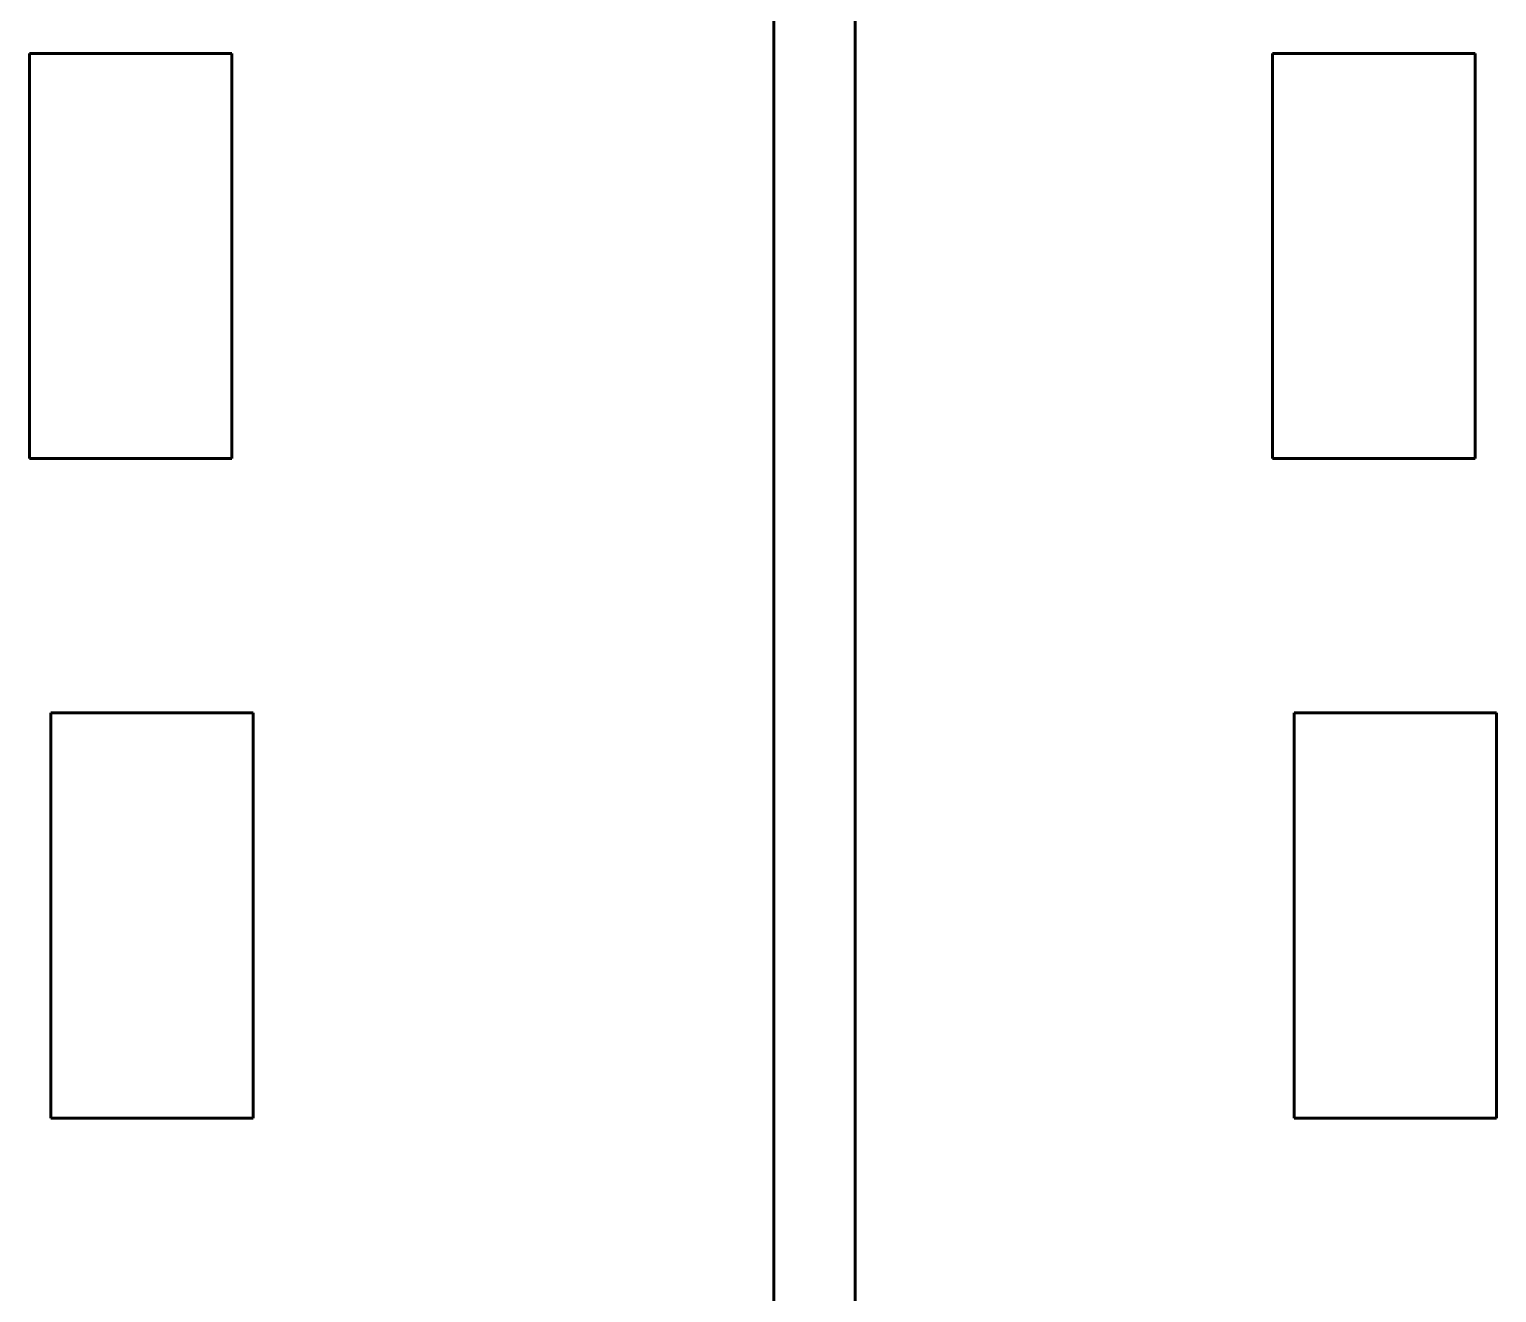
# Model space of a CAD drawing. Extents: x 0 to 297, y 0 to 292.
# Drawn here: x 209.5 to 218.56, y 78.75 to 86.55 of the extents above; entities that cross this region are included whole.
import ezdxf

# ---------------------------------------------------------------- set-up
doc = ezdxf.new("R2010")
doc.units = 0
doc.header["$MEASUREMENT"] = 0
doc.linetypes.add('K5LT_BASIC', pattern=[0])
doc.layers.add('Системный слой', color=7, linetype='Continuous')

# ---------------------------------------------------------------- blocks, each defined once
blk = doc.blocks.new('*U')
at = {"layer": 'Системный слой', "linetype": 'K5LT_BASIC', "lineweight": 60}
for p, q in [((210.7547, 86.3977), (209.5047, 86.3977)), ((209.5047, 86.3977), (209.5047, 83.8977)), ((210.7547, 83.8977), (210.7547, 86.3977)), ((218.4276, 86.3977), (217.1776, 86.3977)), ((217.1776, 86.3977), (217.1776, 83.8977)), ((218.4276, 83.8977), (218.4276, 86.3977)), ((209.5047, 83.8977), (210.7547, 83.8977)), ((217.1776, 83.8977), (218.4276, 83.8977)), ((210.887, 82.3291), (209.637, 82.3291)), ((209.637, 82.3291), (209.637, 79.8291)), ((210.887, 79.8291), (210.887, 82.3291)), ((218.5599, 82.3291), (217.3099, 82.3291)), ((217.3099, 82.3291), (217.3099, 79.8291)), ((218.5599, 79.8291), (218.5599, 82.3291)), ((209.637, 79.8291), (210.887, 79.8291)), ((217.3099, 79.8291), (218.5599, 79.8291))]:
    blk.add_line(p, q, dxfattribs=at)

msp = doc.modelspace()

# ---------------------------------------------------------------- linework, layer by layer
at = {"layer": 'Системный слой', "linetype": 'K5LT_BASIC', "lineweight": 60}
for p, q in [((214.1001, 71.1064), (214.1001, 91.1064)), ((214.6001, 71.1061), (214.6001, 91.1064)), ((214.1001, 84.1061), (214.1001, 71.1064)), ((214.6001, 71.1061), (214.6001, 84.1061))]:
    msp.add_line(p, q, dxfattribs=at)

# ---------------------------------------------------------------- block references
at = {"layer": 'Системный слой'}
msp.add_blockref('*U', (0, 0), dxfattribs=at)
msp.add_blockref('*U', (0, 0), dxfattribs=at)
msp.add_blockref('*U', (0, 0), dxfattribs=at)
msp.add_blockref('*U', (0, 0), dxfattribs=at)
msp.add_blockref('*U', (0, 0), dxfattribs=at)
msp.add_blockref('*U', (0, 0), dxfattribs=at)
msp.add_blockref('*U', (0, 0), dxfattribs=at)
msp.add_blockref('*U', (0, 0), dxfattribs=at)
msp.add_blockref('*U', (0, 0), dxfattribs=at)
msp.add_blockref('*U', (0, 0), dxfattribs=at)
msp.add_blockref('*U', (0, 0), dxfattribs=at)
msp.add_blockref('*U', (0, 0), dxfattribs=at)
msp.add_blockref('*U', (0, 0), dxfattribs=at)
msp.add_blockref('*U', (0, 0), dxfattribs=at)
msp.add_blockref('*U', (0, 0), dxfattribs=at)
msp.add_blockref('*U', (0, 0), dxfattribs=at)
msp.add_blockref('*U', (0, 0), dxfattribs=at)
msp.add_blockref('*U', (0, 0), dxfattribs=at)
msp.add_blockref('*U', (0, 0), dxfattribs=at)
msp.add_blockref('*U', (0, 0), dxfattribs=at)
msp.add_blockref('*U', (0, 0), dxfattribs=at)
msp.add_blockref('*U', (0, 0), dxfattribs=at)
msp.add_blockref('*U', (0, 0), dxfattribs=at)
msp.add_blockref('*U', (0, 0), dxfattribs=at)
msp.add_blockref('*U', (0, 0), dxfattribs=at)
msp.add_blockref('*U', (0, 0), dxfattribs=at)
msp.add_blockref('*U', (0, 0), dxfattribs=at)
msp.add_blockref('*U', (0, 0), dxfattribs=at)
msp.add_blockref('*U', (0, 0), dxfattribs=at)
msp.add_blockref('*U', (0, 0), dxfattribs=at)
msp.add_blockref('*U', (0, 0), dxfattribs=at)
msp.add_blockref('*U', (0, 0), dxfattribs=at)
msp.add_blockref('*U', (0, 0), dxfattribs=at)
msp.add_blockref('*U', (0, 0), dxfattribs=at)
msp.add_blockref('*U', (0, 0), dxfattribs=at)
msp.add_blockref('*U', (0, 0), dxfattribs=at)
msp.add_blockref('*U', (0, 0), dxfattribs=at)
msp.add_blockref('*U', (0, 0), dxfattribs=at)
msp.add_blockref('*U', (0, 0), dxfattribs=at)
msp.add_blockref('*U', (0, 0), dxfattribs=at)
msp.add_blockref('*U', (0, 0), dxfattribs=at)
msp.add_blockref('*U', (0, 0), dxfattribs=at)
msp.add_blockref('*U', (0, 0), dxfattribs=at)
msp.add_blockref('*U', (0, 0), dxfattribs=at)
msp.add_blockref('*U', (0, 0), dxfattribs=at)
msp.add_blockref('*U', (0, 0), dxfattribs=at)
msp.add_blockref('*U', (0, 0), dxfattribs=at)
msp.add_blockref('*U', (0, 0), dxfattribs=at)
msp.add_blockref('*U', (0, 0), dxfattribs=at)
msp.add_blockref('*U', (0, 0), dxfattribs=at)
msp.add_blockref('*U', (0, 0), dxfattribs=at)
msp.add_blockref('*U', (0, 0), dxfattribs=at)
msp.add_blockref('*U', (0, 0), dxfattribs=at)
msp.add_blockref('*U', (0, 0), dxfattribs=at)
msp.add_blockref('*U', (0, 0), dxfattribs=at)
msp.add_blockref('*U', (0, 0), dxfattribs=at)
msp.add_blockref('*U', (0, 0), dxfattribs=at)
msp.add_blockref('*U', (0, 0), dxfattribs=at)
msp.add_blockref('*U', (0, 0), dxfattribs=at)
msp.add_blockref('*U', (0, 0), dxfattribs=at)
msp.add_blockref('*U', (0, 0), dxfattribs=at)
msp.add_blockref('*U', (0, 0), dxfattribs=at)
msp.add_blockref('*U', (0, 0), dxfattribs=at)
msp.add_blockref('*U', (0, 0), dxfattribs=at)
msp.add_blockref('*U', (0, 0), dxfattribs=at)
msp.add_blockref('*U', (0, 0), dxfattribs=at)
msp.add_blockref('*U', (0, 0), dxfattribs=at)
msp.add_blockref('*U', (0, 0), dxfattribs=at)
msp.add_blockref('*U', (0, 0), dxfattribs=at)
msp.add_blockref('*U', (0, 0), dxfattribs=at)
msp.add_blockref('*U', (0, 0), dxfattribs=at)
msp.add_blockref('*U', (0, 0), dxfattribs=at)
msp.add_blockref('*U', (0, 0), dxfattribs=at)
msp.add_blockref('*U', (0, 0), dxfattribs=at)
msp.add_blockref('*U', (0, 0), dxfattribs=at)
msp.add_blockref('*U', (0, 0), dxfattribs=at)
msp.add_blockref('*U', (0, 0), dxfattribs=at)
msp.add_blockref('*U', (0, 0), dxfattribs=at)
msp.add_blockref('*U', (0, 0), dxfattribs=at)
msp.add_blockref('*U', (0, 0), dxfattribs=at)
msp.add_blockref('*U', (0, 0), dxfattribs=at)
msp.add_blockref('*U', (0, 0), dxfattribs=at)
msp.add_blockref('*U', (0, 0), dxfattribs=at)
msp.add_blockref('*U', (0, 0), dxfattribs=at)
msp.add_blockref('*U', (0, 0), dxfattribs=at)
msp.add_blockref('*U', (0, 0), dxfattribs=at)
msp.add_blockref('*U', (0, 0), dxfattribs=at)
msp.add_blockref('*U', (0, 0), dxfattribs=at)
msp.add_blockref('*U', (0, 0), dxfattribs=at)
msp.add_blockref('*U', (0, 0), dxfattribs=at)
msp.add_blockref('*U', (0, 0), dxfattribs=at)
msp.add_blockref('*U', (0, 0), dxfattribs=at)
msp.add_blockref('*U', (0, 0), dxfattribs=at)
msp.add_blockref('*U', (0, 0), dxfattribs=at)
msp.add_blockref('*U', (0, 0), dxfattribs=at)
msp.add_blockref('*U', (0, 0), dxfattribs=at)
msp.add_blockref('*U', (0, 0), dxfattribs=at)
msp.add_blockref('*U', (0, 0), dxfattribs=at)
msp.add_blockref('*U', (0, 0), dxfattribs=at)
msp.add_blockref('*U', (0, 0), dxfattribs=at)
msp.add_blockref('*U', (0, 0), dxfattribs=at)
msp.add_blockref('*U', (0, 0), dxfattribs=at)
msp.add_blockref('*U', (0, 0), dxfattribs=at)
msp.add_blockref('*U', (0, 0), dxfattribs=at)
msp.add_blockref('*U', (0, 0), dxfattribs=at)
msp.add_blockref('*U', (0, 0), dxfattribs=at)
msp.add_blockref('*U', (0, 0), dxfattribs=at)
msp.add_blockref('*U', (0, 0), dxfattribs=at)
msp.add_blockref('*U', (0, 0), dxfattribs=at)
msp.add_blockref('*U', (0, 0), dxfattribs=at)
msp.add_blockref('*U', (0, 0), dxfattribs=at)
msp.add_blockref('*U', (0, 0), dxfattribs=at)
msp.add_blockref('*U', (0, 0), dxfattribs=at)
msp.add_blockref('*U', (0, 0), dxfattribs=at)
msp.add_blockref('*U', (0, 0), dxfattribs=at)
msp.add_blockref('*U', (0, 0), dxfattribs=at)
msp.add_blockref('*U', (0, 0), dxfattribs=at)
msp.add_blockref('*U', (0, 0), dxfattribs=at)
msp.add_blockref('*U', (0, 0), dxfattribs=at)
msp.add_blockref('*U', (0, 0), dxfattribs=at)
msp.add_blockref('*U', (0, 0), dxfattribs=at)
msp.add_blockref('*U', (0, 0), dxfattribs=at)
msp.add_blockref('*U', (0, 0), dxfattribs=at)
msp.add_blockref('*U', (0, 0), dxfattribs=at)
msp.add_blockref('*U', (0, 0), dxfattribs=at)
msp.add_blockref('*U', (0, 0), dxfattribs=at)
msp.add_blockref('*U', (0, 0), dxfattribs=at)
msp.add_blockref('*U', (0, 0), dxfattribs=at)
msp.add_blockref('*U', (0, 0), dxfattribs=at)
msp.add_blockref('*U', (0, 0), dxfattribs=at)
msp.add_blockref('*U', (0, 0), dxfattribs=at)
msp.add_blockref('*U', (0, 0), dxfattribs=at)
msp.add_blockref('*U', (0, 0), dxfattribs=at)
msp.add_blockref('*U', (0, 0), dxfattribs=at)
msp.add_blockref('*U', (0, 0), dxfattribs=at)
msp.add_blockref('*U', (0, 0), dxfattribs=at)
msp.add_blockref('*U', (0, 0), dxfattribs=at)
msp.add_blockref('*U', (0, 0), dxfattribs=at)
msp.add_blockref('*U', (0, 0), dxfattribs=at)
msp.add_blockref('*U', (0, 0), dxfattribs=at)
msp.add_blockref('*U', (0, 0), dxfattribs=at)
msp.add_blockref('*U', (0, 0), dxfattribs=at)
msp.add_blockref('*U', (0, 0), dxfattribs=at)
msp.add_blockref('*U', (0, 0), dxfattribs=at)
msp.add_blockref('*U', (0, 0), dxfattribs=at)
msp.add_blockref('*U', (0, 0), dxfattribs=at)
msp.add_blockref('*U', (0, 0), dxfattribs=at)
msp.add_blockref('*U', (0, 0), dxfattribs=at)
msp.add_blockref('*U', (0, 0), dxfattribs=at)
msp.add_blockref('*U', (0, 0), dxfattribs=at)
msp.add_blockref('*U', (0, 0), dxfattribs=at)
msp.add_blockref('*U', (0, 0), dxfattribs=at)
msp.add_blockref('*U', (0, 0), dxfattribs=at)
msp.add_blockref('*U', (0, 0), dxfattribs=at)
msp.add_blockref('*U', (0, 0), dxfattribs=at)
msp.add_blockref('*U', (0, 0), dxfattribs=at)
msp.add_blockref('*U', (0, 0), dxfattribs=at)
msp.add_blockref('*U', (0, 0), dxfattribs=at)
msp.add_blockref('*U', (0, 0), dxfattribs=at)
msp.add_blockref('*U', (0, 0), dxfattribs=at)
msp.add_blockref('*U', (0, 0), dxfattribs=at)
msp.add_blockref('*U', (0, 0), dxfattribs=at)
msp.add_blockref('*U', (0, 0), dxfattribs=at)
msp.add_blockref('*U', (0, 0), dxfattribs=at)
msp.add_blockref('*U', (0, 0), dxfattribs=at)
msp.add_blockref('*U', (0, 0), dxfattribs=at)
msp.add_blockref('*U', (0, 0), dxfattribs=at)
msp.add_blockref('*U', (0, 0), dxfattribs=at)
msp.add_blockref('*U', (0, 0), dxfattribs=at)
msp.add_blockref('*U', (0, 0), dxfattribs=at)
msp.add_blockref('*U', (0, 0), dxfattribs=at)
msp.add_blockref('*U', (0, 0), dxfattribs=at)
msp.add_blockref('*U', (0, 0), dxfattribs=at)
msp.add_blockref('*U', (0, 0), dxfattribs=at)
msp.add_blockref('*U', (0, 0), dxfattribs=at)
msp.add_blockref('*U', (0, 0), dxfattribs=at)
msp.add_blockref('*U', (0, 0), dxfattribs=at)
msp.add_blockref('*U', (0, 0), dxfattribs=at)
msp.add_blockref('*U', (0, 0), dxfattribs=at)
msp.add_blockref('*U', (0, 0), dxfattribs=at)
msp.add_blockref('*U', (0, 0), dxfattribs=at)
msp.add_blockref('*U', (0, 0), dxfattribs=at)
msp.add_blockref('*U', (0, 0), dxfattribs=at)
msp.add_blockref('*U', (0, 0), dxfattribs=at)
msp.add_blockref('*U', (0, 0), dxfattribs=at)
msp.add_blockref('*U', (0, 0), dxfattribs=at)
msp.add_blockref('*U', (0, 0), dxfattribs=at)
msp.add_blockref('*U', (0, 0), dxfattribs=at)
msp.add_blockref('*U', (0, 0), dxfattribs=at)
msp.add_blockref('*U', (0, 0), dxfattribs=at)
msp.add_blockref('*U', (0, 0), dxfattribs=at)
msp.add_blockref('*U', (0, 0), dxfattribs=at)
msp.add_blockref('*U', (0, 0), dxfattribs=at)
msp.add_blockref('*U', (0, 0), dxfattribs=at)
msp.add_blockref('*U', (0, 0), dxfattribs=at)
msp.add_blockref('*U', (0, 0), dxfattribs=at)
msp.add_blockref('*U', (0, 0), dxfattribs=at)
msp.add_blockref('*U', (0, 0), dxfattribs=at)
msp.add_blockref('*U', (0, 0), dxfattribs=at)
msp.add_blockref('*U', (0, 0), dxfattribs=at)
msp.add_blockref('*U', (0, 0), dxfattribs=at)
msp.add_blockref('*U', (0, 0), dxfattribs=at)
msp.add_blockref('*U', (0, 0), dxfattribs=at)
msp.add_blockref('*U', (0, 0), dxfattribs=at)
msp.add_blockref('*U', (0, 0), dxfattribs=at)
msp.add_blockref('*U', (0, 0), dxfattribs=at)
msp.add_blockref('*U', (0, 0), dxfattribs=at)
msp.add_blockref('*U', (0, 0), dxfattribs=at)
msp.add_blockref('*U', (0, 0), dxfattribs=at)
msp.add_blockref('*U', (0, 0), dxfattribs=at)
msp.add_blockref('*U', (0, 0), dxfattribs=at)
msp.add_blockref('*U', (0, 0), dxfattribs=at)
msp.add_blockref('*U', (0, 0), dxfattribs=at)
msp.add_blockref('*U', (0, 0), dxfattribs=at)
msp.add_blockref('*U', (0, 0), dxfattribs=at)
msp.add_blockref('*U', (0, 0), dxfattribs=at)
msp.add_blockref('*U', (0, 0), dxfattribs=at)
msp.add_blockref('*U', (0, 0), dxfattribs=at)
msp.add_blockref('*U', (0, 0), dxfattribs=at)
msp.add_blockref('*U', (0, 0), dxfattribs=at)
msp.add_blockref('*U', (0, 0), dxfattribs=at)
msp.add_blockref('*U', (0, 0), dxfattribs=at)
msp.add_blockref('*U', (0, 0), dxfattribs=at)
msp.add_blockref('*U', (0, 0), dxfattribs=at)
msp.add_blockref('*U', (0, 0), dxfattribs=at)
msp.add_blockref('*U', (0, 0), dxfattribs=at)
msp.add_blockref('*U', (0, 0), dxfattribs=at)
msp.add_blockref('*U', (0, 0), dxfattribs=at)
msp.add_blockref('*U', (0, 0), dxfattribs=at)
msp.add_blockref('*U', (0, 0), dxfattribs=at)
msp.add_blockref('*U', (0, 0), dxfattribs=at)
msp.add_blockref('*U', (0, 0), dxfattribs=at)
msp.add_blockref('*U', (0, 0), dxfattribs=at)
msp.add_blockref('*U', (0, 0), dxfattribs=at)
msp.add_blockref('*U', (0, 0), dxfattribs=at)
msp.add_blockref('*U', (0, 0), dxfattribs=at)
msp.add_blockref('*U', (0, 0), dxfattribs=at)
msp.add_blockref('*U', (0, 0), dxfattribs=at)
msp.add_blockref('*U', (0, 0), dxfattribs=at)
msp.add_blockref('*U', (0, 0), dxfattribs=at)
msp.add_blockref('*U', (0, 0), dxfattribs=at)
msp.add_blockref('*U', (0, 0), dxfattribs=at)
msp.add_blockref('*U', (0, 0), dxfattribs=at)
msp.add_blockref('*U', (0, 0), dxfattribs=at)
msp.add_blockref('*U', (0, 0), dxfattribs=at)
msp.add_blockref('*U', (0, 0), dxfattribs=at)
msp.add_blockref('*U', (0, 0), dxfattribs=at)
msp.add_blockref('*U', (0, 0), dxfattribs=at)
msp.add_blockref('*U', (0, 0), dxfattribs=at)
msp.add_blockref('*U', (0, 0), dxfattribs=at)
msp.add_blockref('*U', (0, 0), dxfattribs=at)
msp.add_blockref('*U', (0, 0), dxfattribs=at)
msp.add_blockref('*U', (0, 0), dxfattribs=at)
msp.add_blockref('*U', (0, 0), dxfattribs=at)
msp.add_blockref('*U', (0, 0), dxfattribs=at)
msp.add_blockref('*U', (0, 0), dxfattribs=at)
msp.add_blockref('*U', (0, 0), dxfattribs=at)
msp.add_blockref('*U', (0, 0), dxfattribs=at)
msp.add_blockref('*U', (0, 0), dxfattribs=at)
msp.add_blockref('*U', (0, 0), dxfattribs=at)
msp.add_blockref('*U', (0, 0), dxfattribs=at)
msp.add_blockref('*U', (0, 0), dxfattribs=at)
msp.add_blockref('*U', (0, 0), dxfattribs=at)
msp.add_blockref('*U', (0, 0), dxfattribs=at)
msp.add_blockref('*U', (0, 0), dxfattribs=at)
msp.add_blockref('*U', (0, 0), dxfattribs=at)
msp.add_blockref('*U', (0, 0), dxfattribs=at)
msp.add_blockref('*U', (0, 0), dxfattribs=at)
msp.add_blockref('*U', (0, 0), dxfattribs=at)
msp.add_blockref('*U', (0, 0), dxfattribs=at)
msp.add_blockref('*U', (0, 0), dxfattribs=at)
msp.add_blockref('*U', (0, 0), dxfattribs=at)
msp.add_blockref('*U', (0, 0), dxfattribs=at)
msp.add_blockref('*U', (0, 0), dxfattribs=at)
msp.add_blockref('*U', (0, 0), dxfattribs=at)
msp.add_blockref('*U', (0, 0), dxfattribs=at)
msp.add_blockref('*U', (0, 0), dxfattribs=at)
msp.add_blockref('*U', (0, 0), dxfattribs=at)
msp.add_blockref('*U', (0, 0), dxfattribs=at)
msp.add_blockref('*U', (0, 0), dxfattribs=at)
msp.add_blockref('*U', (0, 0), dxfattribs=at)
msp.add_blockref('*U', (0, 0), dxfattribs=at)
msp.add_blockref('*U', (0, 0), dxfattribs=at)
msp.add_blockref('*U', (0, 0), dxfattribs=at)
msp.add_blockref('*U', (0, 0), dxfattribs=at)
msp.add_blockref('*U', (0, 0), dxfattribs=at)
msp.add_blockref('*U', (0, 0), dxfattribs=at)
msp.add_blockref('*U', (0, 0), dxfattribs=at)
msp.add_blockref('*U', (0, 0), dxfattribs=at)
msp.add_blockref('*U', (0, 0), dxfattribs=at)
msp.add_blockref('*U', (0, 0), dxfattribs=at)
msp.add_blockref('*U', (0, 0), dxfattribs=at)
msp.add_blockref('*U', (0, 0), dxfattribs=at)
msp.add_blockref('*U', (0, 0), dxfattribs=at)
msp.add_blockref('*U', (0, 0), dxfattribs=at)
msp.add_blockref('*U', (0, 0), dxfattribs=at)
msp.add_blockref('*U', (0, 0), dxfattribs=at)
msp.add_blockref('*U', (0, 0), dxfattribs=at)
msp.add_blockref('*U', (0, 0), dxfattribs=at)
msp.add_blockref('*U', (0, 0), dxfattribs=at)
msp.add_blockref('*U', (0, 0), dxfattribs=at)
msp.add_blockref('*U', (0, 0), dxfattribs=at)
msp.add_blockref('*U', (0, 0), dxfattribs=at)
msp.add_blockref('*U', (0, 0), dxfattribs=at)
msp.add_blockref('*U', (0, 0), dxfattribs=at)

doc.saveas('drawing.dxf')
